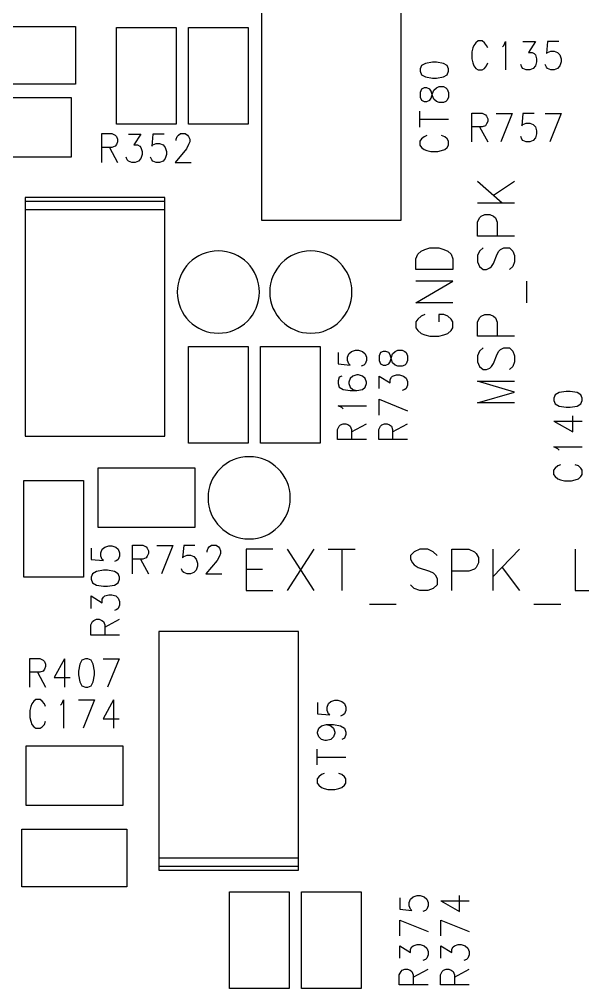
# Model space of a CAD drawing. Extents: x 295 to 953, y 10 to 290.
# Drawn here: x 606.4 to 628.99, y 162.67 to 201.53 of the extents above; entities that cross this region are included whole.
import ezdxf

# ---------------------------------------------------------------- set-up
doc = ezdxf.new("R2010")
doc.units = 0
doc.header["$LTSCALE"] = 5
doc.header["$MEASUREMENT"] = 0
doc.layers.add('13_C-SILK_GBR', color=7, linetype='CONTINUOUS')

msp = doc.modelspace()

# ---------------------------------------------------------------- linework, layer by layer
at = {"layer": '13_C-SILK_GBR'}
for p, q in [((616.11, 202.563), (616.11, 193.488)), ((621.72, 193.488), (621.72, 202.563)), ((604.436, 201.243), (608.644, 201.243)), ((608.644, 201.243), (608.644, 198.933)), ((610.294, 201.201), (612.686, 201.201)), ((610.294, 197.324), (610.294, 201.201)), ((612.686, 201.201), (612.686, 197.324)), ((613.181, 197.324), (613.181, 201.201)), ((613.181, 201.201), (615.574, 201.201)), ((615.574, 201.201), (615.574, 197.324)), ((624.715, 200.596), (624.631, 200.49)), ((624.797, 200.665), (624.715, 200.596)), ((624.969, 200.665), (624.797, 200.665)), ((625.053, 200.596), (624.969, 200.665)), ((625.142, 200.49), (625.053, 200.596)), ((625.83, 200.49), (625.906, 200.647)), ((625.906, 200.647), (625.906, 199.51)), ((626.601, 200.647), (627.099, 200.647)), ((627.099, 200.647), (626.825, 200.21)), ((627.583, 200.647), (627.538, 200.157)), ((628.036, 200.647), (627.583, 200.647)), ((624.586, 200.385), (624.548, 200.228)), ((624.548, 200.228), (624.548, 199.947)), ((624.631, 200.49), (624.586, 200.385)), ((625.187, 200.385), (625.142, 200.49)), ((625.779, 200.437), (625.83, 200.49)), ((626.825, 200.21), (626.965, 200.21)), ((626.965, 200.21), (627.055, 200.157)), ((627.055, 200.157), (627.099, 200.106)), ((627.538, 200.157), (627.583, 200.21)), ((627.583, 200.21), (627.716, 200.262)), ((627.716, 200.262), (627.851, 200.262)), ((627.851, 200.262), (627.992, 200.21)), ((627.992, 200.21), (628.081, 200.106)), ((622.69, 199.766), (622.532, 199.677)), ((622.971, 199.817), (622.69, 199.766)), ((623.128, 199.817), (622.971, 199.817)), ((623.408, 199.766), (623.128, 199.817)), ((623.565, 199.677), (623.408, 199.766)), ((624.548, 199.947), (624.586, 199.791)), ((624.586, 199.791), (624.631, 199.667)), ((625.142, 199.667), (625.187, 199.791)), ((627.099, 200.106), (627.15, 199.947)), ((627.15, 199.825), (627.099, 199.667)), ((627.15, 199.947), (627.15, 199.825)), ((628.081, 200.106), (628.132, 199.947)), ((628.132, 199.825), (628.081, 199.667)), ((628.132, 199.947), (628.132, 199.825)), ((622.532, 199.677), (622.481, 199.543)), ((622.481, 199.543), (622.481, 199.452)), ((622.481, 199.452), (622.532, 199.312)), ((623.618, 199.543), (623.565, 199.677)), ((623.565, 199.312), (623.618, 199.452)), ((623.618, 199.452), (623.618, 199.543)), ((624.631, 199.667), (624.715, 199.563)), ((624.715, 199.563), (624.797, 199.51)), ((624.797, 199.51), (624.969, 199.51)), ((624.969, 199.51), (625.053, 199.563)), ((625.053, 199.563), (625.142, 199.667)), ((626.556, 199.616), (626.512, 199.72)), ((626.601, 199.563), (626.556, 199.616)), ((626.734, 199.51), (626.601, 199.563)), ((626.876, 199.51), (626.734, 199.51)), ((627.01, 199.563), (626.876, 199.51)), ((627.099, 199.667), (627.01, 199.563)), ((627.538, 199.616), (627.493, 199.72)), ((627.583, 199.563), (627.538, 199.616)), ((627.716, 199.51), (627.583, 199.563)), ((627.851, 199.51), (627.716, 199.51)), ((627.992, 199.563), (627.851, 199.51)), ((628.081, 199.667), (627.992, 199.563)), ((622.532, 199.312), (622.69, 199.223)), ((622.69, 199.223), (622.971, 199.178)), ((622.971, 199.178), (623.128, 199.178)), ((623.128, 199.178), (623.408, 199.223)), ((623.408, 199.223), (623.565, 199.312)), ((608.644, 198.933), (604.436, 198.933)), ((622.532, 198.739), (622.481, 198.606)), ((622.481, 198.606), (622.481, 198.419)), ((622.637, 198.784), (622.532, 198.739)), ((622.743, 198.784), (622.637, 198.784)), ((622.865, 198.739), (622.743, 198.784)), ((622.918, 198.65), (622.865, 198.739)), ((622.971, 198.466), (622.918, 198.65)), ((622.971, 198.561), (623.022, 198.695)), ((623.022, 198.695), (623.128, 198.784)), ((623.128, 198.784), (623.233, 198.835)), ((623.233, 198.835), (623.408, 198.835)), ((623.408, 198.835), (623.512, 198.784)), ((623.512, 198.784), (623.565, 198.739)), ((623.565, 198.739), (623.618, 198.606)), ((623.618, 198.606), (623.618, 198.419)), ((604.601, 198.396), (608.479, 198.396)), ((608.479, 198.396), (608.479, 196.004)), ((622.481, 198.419), (622.532, 198.286)), ((622.532, 198.286), (622.637, 198.241)), ((622.637, 198.241), (622.743, 198.241)), ((622.743, 198.241), (622.865, 198.286)), ((622.865, 198.286), (622.918, 198.375)), ((622.918, 198.375), (622.971, 198.561)), ((623.022, 198.33), (622.971, 198.466)), ((623.128, 198.241), (623.022, 198.33)), ((623.233, 198.197), (623.128, 198.241)), ((623.408, 198.197), (623.233, 198.197)), ((623.512, 198.241), (623.408, 198.197)), ((623.565, 198.286), (623.512, 198.241)), ((623.618, 198.419), (623.565, 198.286)), ((622.463, 197.215), (622.463, 197.853)), ((622.463, 197.533), (623.618, 197.533)), ((624.548, 196.623), (624.548, 197.778)), ((624.548, 197.778), (624.957, 197.778)), ((624.957, 197.778), (625.091, 197.708)), ((625.091, 197.708), (625.136, 197.655)), ((625.136, 197.655), (625.187, 197.55)), ((625.187, 197.444), (625.136, 197.34)), ((625.187, 197.55), (625.187, 197.444)), ((625.53, 197.759), (626.168, 197.759)), ((626.168, 197.759), (625.708, 196.623)), ((626.601, 197.759), (626.556, 197.269)), ((627.055, 197.759), (626.601, 197.759)), ((627.493, 197.759), (628.132, 197.759)), ((628.132, 197.759), (627.672, 196.623)), ((612.686, 197.324), (610.294, 197.324)), ((615.574, 197.324), (613.181, 197.324)), ((624.957, 197.218), (624.548, 197.218)), ((624.862, 197.218), (625.187, 196.623)), ((625.091, 197.269), (624.957, 197.218)), ((625.136, 197.34), (625.091, 197.269)), ((626.556, 197.269), (626.601, 197.322)), ((626.601, 197.322), (626.734, 197.375)), ((626.734, 197.375), (626.87, 197.375)), ((626.87, 197.375), (627.01, 197.322)), ((627.01, 197.322), (627.099, 197.218)), ((627.099, 197.218), (627.15, 197.06)), ((627.15, 197.06), (627.15, 196.938)), ((609.698, 195.798), (609.698, 196.953)), ((609.698, 196.953), (610.107, 196.953)), ((610.107, 196.953), (610.241, 196.883)), ((610.241, 196.883), (610.286, 196.83)), ((610.286, 196.83), (610.337, 196.725)), ((610.337, 196.619), (610.286, 196.515)), ((610.337, 196.725), (610.337, 196.619)), ((610.769, 196.934), (611.267, 196.934)), ((611.267, 196.934), (610.993, 196.497)), ((611.751, 196.934), (611.706, 196.444)), ((612.205, 196.934), (611.751, 196.934)), ((612.688, 196.725), (612.733, 196.83)), ((612.688, 196.672), (612.688, 196.725)), ((612.733, 196.83), (612.777, 196.883)), ((612.777, 196.883), (612.866, 196.953)), ((612.866, 196.953), (613.053, 196.953)), ((613.053, 196.953), (613.142, 196.883)), ((613.142, 196.883), (613.186, 196.83)), ((613.186, 196.83), (613.231, 196.725)), ((613.231, 196.619), (613.186, 196.515)), ((613.231, 196.725), (613.231, 196.619)), ((622.532, 196.738), (622.463, 196.654)), ((622.463, 196.654), (622.463, 196.482)), ((622.637, 196.827), (622.532, 196.738)), ((622.743, 196.872), (622.637, 196.827)), ((623.461, 196.827), (623.337, 196.872)), ((623.565, 196.738), (623.461, 196.827)), ((623.618, 196.654), (623.565, 196.738)), ((623.618, 196.482), (623.618, 196.654)), ((626.556, 196.728), (626.512, 196.832)), ((626.601, 196.675), (626.556, 196.728)), ((626.734, 196.623), (626.601, 196.675)), ((626.87, 196.623), (626.734, 196.623)), ((627.01, 196.675), (626.87, 196.623)), ((627.099, 196.779), (627.01, 196.675)), ((627.15, 196.938), (627.099, 196.779)), ((610.107, 196.393), (609.698, 196.393)), ((610.012, 196.393), (610.337, 195.798)), ((610.241, 196.444), (610.107, 196.393)), ((610.286, 196.515), (610.241, 196.444)), ((610.993, 196.497), (611.134, 196.497)), ((611.134, 196.497), (611.223, 196.444)), ((611.223, 196.444), (611.267, 196.393)), ((611.267, 196.393), (611.318, 196.235)), ((611.318, 196.235), (611.318, 196.113)), ((611.706, 196.444), (611.751, 196.497)), ((611.751, 196.497), (611.884, 196.55)), ((611.884, 196.55), (612.02, 196.55)), ((612.02, 196.55), (612.16, 196.497)), ((612.16, 196.497), (612.249, 196.393)), ((612.249, 196.393), (612.3, 196.235)), ((612.3, 196.235), (612.3, 196.113)), ((613.097, 196.34), (612.643, 195.798)), ((613.186, 196.515), (613.097, 196.34)), ((622.463, 196.482), (622.532, 196.4)), ((622.532, 196.4), (622.637, 196.316)), ((622.637, 196.316), (622.743, 196.271)), ((622.743, 196.271), (622.9, 196.233)), ((622.9, 196.233), (623.18, 196.233)), ((623.18, 196.233), (623.337, 196.271)), ((623.337, 196.271), (623.461, 196.316)), ((623.461, 196.316), (623.565, 196.4)), ((623.565, 196.4), (623.618, 196.482)), ((608.479, 196.004), (604.601, 196.004)), ((610.724, 195.903), (610.68, 196.007)), ((610.769, 195.85), (610.724, 195.903)), ((610.903, 195.798), (610.769, 195.85)), ((611.178, 195.85), (611.045, 195.798)), ((611.267, 195.954), (611.178, 195.85)), ((611.318, 196.113), (611.267, 195.954)), ((611.706, 195.903), (611.662, 196.007)), ((611.751, 195.85), (611.706, 195.903)), ((611.884, 195.798), (611.751, 195.85)), ((612.16, 195.85), (612.02, 195.798)), ((612.249, 195.954), (612.16, 195.85)), ((612.3, 196.113), (612.249, 195.954)), ((611.045, 195.798), (610.903, 195.798)), ((612.02, 195.798), (611.884, 195.798)), ((612.643, 195.798), (613.282, 195.798)), ((624.773, 195.043), (625.763, 194.176)), ((625.424, 194.479), (626.258, 195.043)), ((612.233, 194.395), (606.623, 194.395)), ((606.623, 194.395), (606.623, 194.23)), ((612.233, 193.9), (612.233, 194.395)), ((612.233, 194.23), (612.233, 194.395)), ((612.233, 194.23), (606.623, 194.23)), ((606.623, 194.23), (606.623, 193.9)), ((612.233, 193.9), (606.623, 193.9)), ((606.623, 193.9), (606.623, 184.825)), ((612.233, 194.065), (612.233, 194.23)), ((612.233, 184.825), (612.233, 193.9)), ((624.773, 194.176), (626.258, 194.176)), ((624.773, 193.395), (624.863, 193.577)), ((624.863, 193.577), (624.929, 193.638)), ((624.929, 193.638), (625.065, 193.707)), ((625.065, 193.707), (625.268, 193.707)), ((625.268, 193.707), (625.424, 193.638)), ((625.424, 193.638), (625.492, 193.577)), ((625.492, 193.577), (625.56, 193.395)), ((616.11, 193.488), (621.72, 193.488)), ((624.773, 192.839), (624.773, 193.395)), ((625.56, 193.395), (625.56, 192.839)), ((626.258, 192.839), (624.773, 192.839)), ((622.657, 192.301), (622.86, 192.37)), ((622.86, 192.37), (623.22, 192.37)), ((623.22, 192.37), (623.423, 192.301)), ((624.997, 192.37), (624.863, 192.24)), ((625.695, 192.301), (625.83, 192.37)), ((625.83, 192.37), (626.055, 192.37)), ((626.055, 192.37), (626.19, 192.24)), ((622.298, 191.937), (622.388, 192.12)), ((622.388, 192.12), (622.522, 192.24)), ((622.522, 192.24), (622.657, 192.301)), ((623.423, 192.301), (623.58, 192.24)), ((623.58, 192.24), (623.715, 192.12)), ((623.715, 192.12), (623.783, 191.937)), ((624.863, 192.24), (624.773, 192.059)), ((624.773, 192.059), (624.773, 191.806)), ((625.424, 191.745), (625.56, 192.12)), ((625.56, 192.12), (625.627, 192.24)), ((625.627, 192.24), (625.695, 192.301)), ((626.19, 192.24), (626.258, 192.059)), ((626.258, 192.059), (626.258, 191.806)), ((622.298, 191.503), (622.298, 191.937)), ((623.783, 191.937), (623.783, 191.503)), ((624.773, 191.806), (624.863, 191.623)), ((624.863, 191.623), (624.997, 191.503)), ((625.268, 191.564), (625.335, 191.623)), ((625.335, 191.623), (625.424, 191.745)), ((626.19, 191.623), (626.055, 191.503)), ((626.258, 191.806), (626.19, 191.623)), ((623.783, 191.503), (622.298, 191.503)), ((624.997, 191.503), (625.132, 191.503)), ((625.132, 191.503), (625.268, 191.564)), ((622.298, 190.166), (623.783, 191.034)), ((623.783, 191.034), (622.298, 191.034)), ((626.753, 190.166), (626.753, 191.034)), ((623.783, 190.166), (622.298, 190.166)), ((622.522, 189.636), (622.388, 189.516)), ((622.657, 189.697), (622.522, 189.636)), ((623.423, 189.697), (623.22, 189.697)), ((623.22, 189.697), (623.22, 189.402)), ((623.58, 189.636), (623.423, 189.697)), ((623.715, 189.516), (623.58, 189.636)), ((624.863, 189.567), (624.929, 189.628)), ((624.929, 189.628), (625.065, 189.697)), ((625.065, 189.697), (625.268, 189.697)), ((625.268, 189.697), (625.424, 189.628)), ((625.424, 189.628), (625.492, 189.567)), ((622.388, 189.516), (622.298, 189.402)), ((622.298, 189.402), (622.298, 189.168)), ((623.783, 189.402), (623.715, 189.516)), ((623.783, 189.168), (623.783, 189.402)), ((624.773, 189.386), (624.863, 189.567)), ((624.773, 188.83), (624.773, 189.386)), ((625.492, 189.567), (625.56, 189.386)), ((625.56, 189.386), (625.56, 188.83)), ((622.298, 189.168), (622.388, 189.056)), ((622.388, 189.056), (622.522, 188.942)), ((622.522, 188.942), (622.657, 188.881)), ((622.657, 188.881), (622.86, 188.83)), ((623.22, 188.83), (623.423, 188.881)), ((623.423, 188.881), (623.58, 188.942)), ((623.58, 188.942), (623.715, 189.056)), ((623.715, 189.056), (623.783, 189.168)), ((622.86, 188.83), (623.22, 188.83)), ((626.258, 188.83), (624.773, 188.83)), ((613.181, 184.536), (613.181, 188.414)), ((613.181, 188.414), (615.574, 188.414)), ((615.574, 188.414), (615.574, 184.536)), ((616.069, 188.414), (618.461, 188.414)), ((616.069, 184.536), (616.069, 188.414)), ((618.461, 188.414), (618.461, 184.536)), ((619.181, 188.171), (619.181, 187.717)), ((619.565, 187.986), (619.618, 188.127)), ((619.618, 188.127), (619.722, 188.216)), ((619.722, 188.216), (619.88, 188.267)), ((619.88, 188.267), (620.002, 188.267)), ((620.002, 188.267), (620.161, 188.216)), ((620.161, 188.216), (620.265, 188.127)), ((620.265, 188.127), (620.318, 187.986)), ((620.882, 188.171), (620.831, 188.038)), ((620.987, 188.216), (620.882, 188.171)), ((621.093, 188.216), (620.987, 188.216)), ((621.215, 188.171), (621.093, 188.216)), ((621.268, 188.082), (621.215, 188.171)), ((621.321, 187.897), (621.268, 188.082)), ((621.321, 187.993), (621.372, 188.127)), ((621.372, 188.127), (621.478, 188.216)), ((621.478, 188.216), (621.583, 188.267)), ((621.583, 188.267), (621.758, 188.267)), ((621.758, 188.267), (621.862, 188.216)), ((621.862, 188.216), (621.915, 188.171)), ((621.915, 188.171), (621.968, 188.038)), ((624.863, 188.231), (624.773, 188.049)), ((624.997, 188.361), (624.863, 188.231)), ((625.424, 187.736), (625.56, 188.11)), ((625.56, 188.11), (625.627, 188.231)), ((625.627, 188.231), (625.695, 188.292)), ((625.695, 188.292), (625.83, 188.361)), ((625.83, 188.361), (626.055, 188.361)), ((626.055, 188.361), (626.19, 188.231)), ((626.19, 188.231), (626.258, 188.049)), ((619.181, 187.717), (619.671, 187.673)), ((619.565, 187.851), (619.565, 187.986)), ((619.618, 187.717), (619.565, 187.851)), ((619.671, 187.673), (619.618, 187.717)), ((620.265, 187.717), (620.212, 187.673)), ((620.318, 187.851), (620.265, 187.717)), ((620.318, 187.986), (620.318, 187.851)), ((620.831, 188.038), (620.831, 187.851)), ((620.831, 187.851), (620.882, 187.717)), ((620.882, 187.717), (620.987, 187.673)), ((621.093, 187.673), (621.215, 187.717)), ((621.215, 187.717), (621.268, 187.807)), ((621.268, 187.807), (621.321, 187.993)), ((621.372, 187.762), (621.321, 187.897)), ((621.478, 187.673), (621.372, 187.762)), ((621.915, 187.717), (621.862, 187.673)), ((621.968, 187.851), (621.915, 187.717)), ((621.968, 188.038), (621.968, 187.851)), ((624.773, 188.049), (624.773, 187.797)), ((624.773, 187.797), (624.863, 187.614)), ((625.335, 187.614), (625.424, 187.736)), ((626.258, 187.797), (626.19, 187.614)), ((626.258, 188.049), (626.258, 187.797)), ((620.212, 187.673), (620.108, 187.628)), ((620.987, 187.673), (621.093, 187.673)), ((621.583, 187.628), (621.478, 187.673)), ((621.758, 187.628), (621.583, 187.628)), ((621.862, 187.673), (621.758, 187.628)), ((624.863, 187.614), (624.997, 187.493)), ((624.997, 187.493), (625.132, 187.493)), ((625.132, 187.493), (625.268, 187.554)), ((625.268, 187.554), (625.335, 187.614)), ((626.19, 187.614), (626.055, 187.493)), ((619.232, 187.183), (619.181, 187.036)), ((619.181, 187.036), (619.181, 186.94)), ((619.181, 186.94), (619.232, 186.793)), ((619.337, 187.234), (619.232, 187.183)), ((619.671, 187.132), (619.618, 186.985)), ((619.618, 186.985), (619.618, 186.94)), ((619.618, 186.94), (619.671, 186.793)), ((619.775, 187.234), (619.671, 187.132)), ((619.933, 187.285), (619.775, 187.234)), ((620.002, 187.285), (619.933, 187.285)), ((620.161, 187.234), (620.002, 187.285)), ((620.265, 187.132), (620.161, 187.234)), ((620.318, 186.985), (620.265, 187.132)), ((620.265, 186.793), (620.318, 186.94)), ((620.318, 186.94), (620.318, 186.985)), ((620.831, 186.736), (620.831, 187.234)), ((620.831, 187.234), (621.268, 186.96)), ((621.268, 187.1), (621.321, 187.189)), ((621.268, 186.96), (621.268, 187.1)), ((621.321, 187.189), (621.372, 187.234)), ((621.372, 187.234), (621.53, 187.285)), ((621.53, 187.285), (621.652, 187.285)), ((621.652, 187.285), (621.811, 187.234)), ((621.811, 187.234), (621.915, 187.145)), ((621.915, 187.145), (621.968, 187.011)), ((621.968, 187.011), (621.968, 186.869)), ((626.258, 186.591), (624.773, 187.024)), ((624.773, 187.024), (626.258, 187.024)), ((619.232, 186.793), (619.39, 186.691)), ((619.39, 186.691), (619.671, 186.647)), ((619.671, 186.793), (619.775, 186.691)), ((619.671, 186.647), (619.933, 186.647)), ((619.775, 186.691), (619.933, 186.647)), ((619.933, 186.647), (620.161, 186.691)), ((620.161, 186.691), (620.265, 186.793)), ((621.862, 186.691), (621.758, 186.647)), ((621.915, 186.736), (621.862, 186.691)), ((621.968, 186.869), (621.915, 186.736)), ((624.773, 186.157), (626.258, 186.591)), ((628.053, 186.566), (627.894, 186.477)), ((628.333, 186.617), (628.053, 186.566)), ((628.49, 186.617), (628.333, 186.617)), ((628.771, 186.566), (628.49, 186.617)), ((628.927, 186.477), (628.771, 186.566)), ((620.831, 185.665), (620.831, 186.303)), ((620.831, 186.303), (621.968, 185.843)), ((626.258, 186.157), (624.773, 186.157)), ((627.894, 186.477), (627.843, 186.343)), ((627.843, 186.343), (627.843, 186.252)), ((627.843, 186.252), (627.894, 186.112)), ((628.98, 186.343), (628.927, 186.477)), ((628.927, 186.112), (628.98, 186.252)), ((628.98, 186.252), (628.98, 186.343)), ((619.337, 185.965), (619.181, 186.041)), ((619.181, 186.041), (620.318, 186.041)), ((619.39, 185.914), (619.337, 185.965)), ((627.894, 186.112), (628.053, 186.023)), ((628.053, 186.023), (628.333, 185.978)), ((628.333, 185.978), (628.49, 185.978)), ((628.49, 185.978), (628.771, 186.023)), ((628.771, 186.023), (628.927, 186.112)), ((627.843, 185.417), (628.596, 184.997)), ((627.843, 185.417), (628.98, 185.417)), ((628.596, 184.997), (628.596, 185.635)), ((619.163, 185.092), (619.232, 185.226)), ((619.163, 184.683), (619.163, 185.092)), ((619.232, 185.226), (619.285, 185.271)), ((619.285, 185.271), (619.39, 185.322)), ((619.39, 185.322), (619.496, 185.322)), ((619.496, 185.322), (619.6, 185.271)), ((619.6, 185.271), (619.671, 185.226)), ((619.671, 185.226), (619.722, 185.092)), ((619.722, 184.997), (620.318, 185.322)), ((619.722, 185.092), (619.722, 184.683)), ((620.813, 185.092), (620.882, 185.226)), ((620.813, 184.683), (620.813, 185.092)), ((620.882, 185.226), (620.935, 185.271)), ((620.935, 185.271), (621.04, 185.322)), ((621.04, 185.322), (621.146, 185.322)), ((621.146, 185.322), (621.25, 185.271)), ((621.25, 185.271), (621.321, 185.226)), ((621.321, 185.226), (621.372, 185.092)), ((621.372, 184.997), (621.968, 185.322)), ((621.372, 185.092), (621.372, 184.683)), ((606.623, 184.825), (612.233, 184.825)), ((620.318, 184.683), (619.163, 184.683)), ((621.968, 184.683), (620.813, 184.683)), ((615.574, 184.536), (613.181, 184.536)), ((618.461, 184.536), (616.069, 184.536)), ((628, 184.315), (627.843, 184.391)), ((627.843, 184.391), (628.98, 184.391)), ((628.053, 184.264), (628, 184.315)), ((609.551, 181.154), (609.551, 183.546)), ((609.551, 183.546), (613.429, 183.546)), ((613.429, 183.546), (613.429, 181.154)), ((627.894, 183.538), (627.825, 183.454)), ((627.825, 183.454), (627.825, 183.282)), ((628, 183.627), (627.894, 183.538)), ((628.106, 183.672), (628, 183.627)), ((628.823, 183.627), (628.7, 183.672)), ((628.927, 183.538), (628.823, 183.627)), ((628.98, 183.454), (628.927, 183.538)), ((628.98, 183.282), (628.98, 183.454)), ((606.581, 183.051), (608.974, 183.051)), ((606.581, 179.174), (606.581, 183.051)), ((608.974, 183.051), (608.974, 179.174)), ((627.825, 183.282), (627.894, 183.2)), ((627.894, 183.2), (628, 183.116)), ((628, 183.116), (628.106, 183.071)), ((628.106, 183.071), (628.262, 183.033)), ((628.262, 183.033), (628.543, 183.033)), ((628.543, 183.033), (628.7, 183.071)), ((628.7, 183.071), (628.823, 183.116)), ((628.823, 183.116), (628.927, 183.2)), ((628.927, 183.2), (628.98, 183.282)), ((613.429, 181.154), (609.551, 181.154)), ((609.281, 180.334), (609.281, 179.88)), ((609.718, 180.289), (609.822, 180.378)), ((609.822, 180.378), (609.98, 180.429)), ((609.98, 180.429), (610.102, 180.429)), ((610.102, 180.429), (610.261, 180.378)), ((610.261, 180.378), (610.365, 180.289)), ((610.936, 179.298), (610.936, 180.453)), ((610.936, 180.453), (611.345, 180.453)), ((611.345, 180.453), (611.479, 180.383)), ((611.479, 180.383), (611.523, 180.33)), ((611.523, 180.33), (611.574, 180.225)), ((611.917, 180.434), (612.556, 180.434)), ((612.556, 180.434), (612.096, 179.298)), ((612.988, 180.434), (612.944, 179.944)), ((613.442, 180.434), (612.988, 180.434)), ((613.925, 180.225), (613.97, 180.33)), ((613.97, 180.33), (614.015, 180.383)), ((614.015, 180.383), (614.104, 180.453)), ((614.104, 180.453), (614.29, 180.453)), ((614.29, 180.453), (614.379, 180.383)), ((614.379, 180.383), (614.424, 180.33)), ((614.424, 180.33), (614.468, 180.225)), ((609.665, 180.149), (609.718, 180.289)), ((609.665, 180.014), (609.665, 180.149)), ((609.718, 179.88), (609.665, 180.014)), ((610.365, 180.289), (610.418, 180.149)), ((610.418, 180.014), (610.365, 179.88)), ((610.418, 180.149), (610.418, 180.014)), ((611.479, 179.944), (611.345, 179.893)), ((611.523, 180.015), (611.479, 179.944)), ((611.574, 180.119), (611.523, 180.015)), ((611.574, 180.225), (611.574, 180.119)), ((612.944, 179.944), (612.988, 179.997)), ((612.988, 179.997), (613.122, 180.05)), ((613.122, 180.05), (613.257, 180.05)), ((613.257, 180.05), (613.397, 179.997)), ((613.397, 179.997), (613.487, 179.893)), ((613.925, 180.172), (613.925, 180.225)), ((614.424, 180.015), (614.335, 179.84)), ((614.468, 180.119), (614.424, 180.015)), ((614.468, 180.225), (614.468, 180.119)), ((616.564, 180.288), (615.491, 180.288)), ((615.491, 180.288), (615.491, 178.638)), ((617.141, 180.288), (618.214, 178.638)), ((618.214, 180.288), (617.141, 178.638)), ((618.791, 180.288), (619.864, 180.288)), ((619.328, 180.288), (619.328, 178.638)), ((622.241, 180.187), (622.091, 180.037)), ((622.091, 180.037), (622.091, 179.888)), ((622.468, 180.288), (622.241, 180.187)), ((622.778, 180.288), (622.468, 180.288)), ((623.004, 180.187), (622.778, 180.288)), ((623.164, 180.037), (623.004, 180.187)), ((623.741, 178.638), (623.741, 180.288)), ((623.741, 180.288), (624.428, 180.288)), ((624.428, 180.288), (624.654, 180.187)), ((624.654, 180.187), (624.728, 180.113)), ((624.728, 180.113), (624.814, 179.962)), ((624.814, 179.962), (624.814, 179.738)), ((625.391, 180.288), (625.391, 178.638)), ((626.464, 180.288), (625.391, 179.187)), ((628.691, 180.288), (628.691, 178.638)), ((609.281, 179.88), (609.771, 179.835)), ((609.771, 179.835), (609.718, 179.88)), ((610.312, 179.835), (610.208, 179.791)), ((610.365, 179.88), (610.312, 179.835)), ((611.345, 179.893), (610.936, 179.893)), ((611.249, 179.893), (611.574, 179.298)), ((613.487, 179.893), (613.538, 179.735)), ((613.538, 179.613), (613.487, 179.454)), ((613.538, 179.735), (613.538, 179.613)), ((614.335, 179.84), (613.881, 179.298)), ((622.091, 179.888), (622.167, 179.738)), ((622.167, 179.738), (622.241, 179.662)), ((622.241, 179.662), (622.392, 179.563)), ((622.392, 179.563), (622.854, 179.413)), ((624.728, 179.563), (624.654, 179.487)), ((624.814, 179.738), (624.728, 179.563)), ((625.768, 179.563), (626.464, 178.638)), ((608.974, 179.174), (606.581, 179.174)), ((609.332, 179.307), (609.281, 179.174)), ((609.281, 179.174), (609.281, 179.083)), ((609.49, 179.397), (609.332, 179.307)), ((609.771, 179.448), (609.49, 179.397)), ((609.928, 179.448), (609.771, 179.448)), ((610.208, 179.397), (609.928, 179.448)), ((610.365, 179.307), (610.208, 179.397)), ((610.418, 179.174), (610.365, 179.307)), ((610.418, 179.083), (610.418, 179.174)), ((612.944, 179.403), (612.899, 179.507)), ((612.988, 179.35), (612.944, 179.403)), ((613.122, 179.298), (612.988, 179.35)), ((613.257, 179.298), (613.122, 179.298)), ((613.397, 179.35), (613.257, 179.298)), ((613.487, 179.454), (613.397, 179.35)), ((613.881, 179.298), (614.519, 179.298)), ((615.491, 179.487), (616.146, 179.487)), ((622.854, 179.413), (623.004, 179.337)), ((623.004, 179.337), (623.078, 179.263)), ((623.078, 179.263), (623.164, 179.113)), ((624.428, 179.413), (623.741, 179.413)), ((624.654, 179.487), (624.428, 179.413)), ((609.281, 179.083), (609.332, 178.943)), ((609.332, 178.943), (609.49, 178.854)), ((609.49, 178.854), (609.771, 178.809)), ((609.771, 178.809), (609.928, 178.809)), ((609.928, 178.809), (610.208, 178.854)), ((610.208, 178.854), (610.365, 178.943)), ((610.365, 178.943), (610.418, 179.083)), ((622.241, 178.712), (622.091, 178.862)), ((623.164, 178.862), (623.004, 178.712)), ((623.164, 179.113), (623.164, 178.862)), ((609.281, 177.916), (609.281, 178.415)), ((609.281, 178.415), (609.718, 178.141)), ((609.718, 178.281), (609.771, 178.37)), ((609.771, 178.37), (609.822, 178.415)), ((609.822, 178.415), (609.98, 178.466)), ((609.98, 178.466), (610.102, 178.466)), ((610.102, 178.466), (610.261, 178.415)), ((610.261, 178.415), (610.365, 178.326)), ((615.491, 178.638), (616.564, 178.638)), ((622.468, 178.638), (622.241, 178.712)), ((622.778, 178.638), (622.468, 178.638)), ((623.004, 178.712), (622.778, 178.638)), ((628.691, 178.638), (629.764, 178.638)), ((609.718, 178.141), (609.718, 178.281)), ((610.365, 178.326), (610.418, 178.192)), ((610.418, 178.05), (610.365, 177.916)), ((610.418, 178.192), (610.418, 178.05)), ((620.441, 178.088), (621.514, 178.088)), ((627.041, 178.088), (628.114, 178.088)), ((610.312, 177.872), (610.208, 177.827)), ((610.365, 177.916), (610.312, 177.872)), ((609.263, 177.255), (609.332, 177.388)), ((609.263, 176.846), (609.263, 177.255)), ((609.332, 177.388), (609.385, 177.433)), ((609.385, 177.433), (609.49, 177.484)), ((609.49, 177.484), (609.596, 177.484)), ((609.596, 177.484), (609.7, 177.433)), ((609.7, 177.433), (609.771, 177.388)), ((609.771, 177.388), (609.822, 177.255)), ((609.822, 177.159), (610.418, 177.484)), ((609.822, 177.255), (609.822, 176.846)), ((610.418, 176.846), (609.263, 176.846)), ((617.595, 176.988), (611.985, 176.988)), ((611.985, 176.988), (611.985, 167.913)), ((617.595, 167.913), (617.595, 176.988)), ((606.811, 174.76), (606.811, 175.915)), ((606.811, 175.915), (607.22, 175.915)), ((607.22, 175.915), (607.354, 175.846)), ((607.354, 175.846), (607.398, 175.793)), ((607.398, 175.793), (607.449, 175.687)), ((607.449, 175.687), (607.449, 175.582)), ((608.213, 175.897), (607.792, 175.144)), ((608.213, 175.897), (608.213, 174.76)), ((608.819, 175.687), (608.774, 175.407)), ((608.908, 175.846), (608.819, 175.687)), ((609.048, 175.897), (608.908, 175.846)), ((609.139, 175.897), (609.048, 175.897)), ((609.272, 175.846), (609.139, 175.897)), ((609.362, 175.687), (609.272, 175.846)), ((609.413, 175.407), (609.362, 175.687)), ((609.756, 175.897), (610.394, 175.897)), ((610.394, 175.897), (609.934, 174.76)), ((607.22, 175.356), (606.811, 175.356)), ((607.124, 175.356), (607.449, 174.76)), ((607.354, 175.407), (607.22, 175.356)), ((607.398, 175.478), (607.354, 175.407)), ((607.449, 175.582), (607.398, 175.478)), ((608.774, 175.407), (608.774, 175.25)), ((608.774, 175.25), (608.819, 174.97)), ((609.362, 174.97), (609.413, 175.25)), ((609.413, 175.25), (609.413, 175.407)), ((607.792, 175.144), (608.431, 175.144)), ((608.819, 174.97), (608.908, 174.813)), ((609.272, 174.813), (609.362, 174.97)), ((608.908, 174.813), (609.048, 174.76)), ((609.048, 174.76), (609.139, 174.76)), ((609.139, 174.76), (609.272, 174.813)), ((606.893, 174.09), (606.849, 173.985)), ((606.977, 174.196), (606.893, 174.09)), ((607.06, 174.265), (606.977, 174.196)), ((607.231, 174.265), (607.06, 174.265)), ((607.316, 174.196), (607.231, 174.265)), ((607.405, 174.09), (607.316, 174.196)), ((607.449, 173.985), (607.405, 174.09)), ((608.042, 174.037), (608.093, 174.09)), ((608.093, 174.09), (608.169, 174.247)), ((608.169, 174.247), (608.169, 173.11)), ((608.774, 174.247), (609.413, 174.247)), ((609.413, 174.247), (608.952, 173.11)), ((610.177, 174.247), (609.756, 173.494)), ((610.177, 174.247), (610.177, 173.11)), ((618.356, 174.146), (618.356, 173.692)), ((618.74, 173.961), (618.793, 174.102)), ((618.793, 174.102), (618.897, 174.191)), ((618.897, 174.191), (619.055, 174.242)), ((619.055, 174.242), (619.177, 174.242)), ((619.177, 174.242), (619.336, 174.191)), ((619.336, 174.191), (619.44, 174.102)), ((619.44, 174.102), (619.493, 173.961)), ((606.849, 173.985), (606.811, 173.828)), ((606.811, 173.828), (606.811, 173.547)), ((618.74, 173.826), (618.74, 173.961)), ((618.793, 173.692), (618.74, 173.826)), ((619.493, 173.826), (619.44, 173.692)), ((619.493, 173.961), (619.493, 173.826)), ((606.811, 173.547), (606.849, 173.391)), ((606.849, 173.391), (606.893, 173.267)), ((607.405, 173.267), (607.449, 173.391)), ((609.756, 173.494), (610.394, 173.494)), ((618.356, 173.692), (618.846, 173.648)), ((618.846, 173.648), (618.793, 173.692)), ((619.387, 173.648), (619.283, 173.603)), ((619.44, 173.692), (619.387, 173.648)), ((606.893, 173.267), (606.977, 173.163)), ((606.977, 173.163), (607.06, 173.11)), ((607.06, 173.11), (607.231, 173.11)), ((607.231, 173.11), (607.316, 173.163)), ((607.316, 173.163), (607.405, 173.267)), ((618.356, 172.96), (618.407, 173.113)), ((618.356, 172.915), (618.356, 172.96)), ((618.407, 173.113), (618.512, 173.209)), ((618.512, 173.209), (618.722, 173.26)), ((618.722, 173.26), (618.897, 173.209)), ((618.722, 173.26), (619.003, 173.26)), ((618.897, 173.209), (619.003, 173.113)), ((619.003, 173.26), (619.283, 173.209)), ((619.003, 173.113), (619.055, 172.96)), ((619.055, 172.96), (619.055, 172.915)), ((619.283, 173.209), (619.44, 173.113)), ((619.44, 173.113), (619.493, 172.96)), ((619.493, 172.96), (619.493, 172.864)), ((618.407, 172.768), (618.356, 172.915)), ((618.512, 172.666), (618.407, 172.768)), ((618.671, 172.622), (618.512, 172.666)), ((618.722, 172.622), (618.671, 172.622)), ((618.897, 172.666), (618.722, 172.622)), ((619.003, 172.768), (618.897, 172.666)), ((619.055, 172.915), (619.003, 172.768)), ((619.44, 172.717), (619.336, 172.666)), ((619.493, 172.864), (619.44, 172.717)), ((606.664, 170.016), (606.664, 172.409)), ((606.664, 172.409), (610.541, 172.409)), ((610.541, 172.409), (610.541, 170.016)), ((618.338, 171.64), (618.338, 172.278)), ((618.338, 171.958), (619.493, 171.958)), ((618.407, 171.163), (618.338, 171.079)), ((618.338, 171.079), (618.338, 170.907)), ((618.512, 171.252), (618.407, 171.163)), ((618.618, 171.297), (618.512, 171.252)), ((619.336, 171.252), (619.212, 171.297)), ((619.44, 171.163), (619.336, 171.252)), ((619.493, 171.079), (619.44, 171.163)), ((619.493, 170.907), (619.493, 171.079)), ((618.338, 170.907), (618.407, 170.825)), ((618.407, 170.825), (618.512, 170.741)), ((618.512, 170.741), (618.618, 170.696)), ((618.618, 170.696), (618.775, 170.658)), ((618.775, 170.658), (619.055, 170.658)), ((619.055, 170.658), (619.212, 170.696)), ((619.212, 170.696), (619.336, 170.741)), ((619.336, 170.741), (619.44, 170.825)), ((619.44, 170.825), (619.493, 170.907)), ((610.541, 170.016), (606.664, 170.016)), ((606.499, 166.758), (606.499, 169.068)), ((606.499, 169.068), (610.706, 169.068)), ((610.706, 169.068), (610.706, 166.758)), ((611.985, 167.913), (617.595, 167.913)), ((611.985, 167.913), (611.985, 167.418)), ((617.595, 167.583), (617.595, 167.913)), ((611.985, 167.748), (611.985, 167.583)), ((611.985, 167.583), (617.595, 167.583)), ((611.985, 167.583), (611.985, 167.418)), ((617.595, 167.418), (617.595, 167.583)), ((611.985, 167.418), (617.595, 167.418)), ((610.706, 166.758), (606.499, 166.758)), ((614.831, 166.551), (617.224, 166.551)), ((614.831, 162.674), (614.831, 166.551)), ((617.224, 166.551), (617.224, 162.674)), ((617.719, 162.674), (617.719, 166.551)), ((617.719, 166.551), (620.111, 166.551)), ((620.111, 166.551), (620.111, 162.674)), ((622.093, 166.264), (622.197, 166.353)), ((622.197, 166.353), (622.355, 166.404)), ((622.355, 166.404), (622.477, 166.404)), ((622.477, 166.404), (622.636, 166.353)), ((622.636, 166.353), (622.74, 166.264)), ((624.058, 165.766), (624.058, 166.404)), ((621.656, 166.309), (621.656, 165.855)), ((622.04, 166.124), (622.093, 166.264)), ((622.04, 165.989), (622.04, 166.124)), ((622.093, 165.855), (622.04, 165.989)), ((622.74, 166.264), (622.793, 166.124)), ((622.793, 165.989), (622.74, 165.855)), ((622.793, 166.124), (622.793, 165.989)), ((623.306, 166.187), (624.058, 165.766)), ((623.306, 166.187), (624.443, 166.187)), ((621.656, 165.855), (622.146, 165.81)), ((622.146, 165.81), (622.093, 165.855)), ((622.687, 165.81), (622.583, 165.766)), ((622.74, 165.855), (622.687, 165.81)), ((621.656, 164.784), (621.656, 165.423)), ((621.656, 165.423), (622.793, 164.962)), ((623.306, 164.784), (623.306, 165.423)), ((623.306, 165.423), (624.443, 164.962)), ((621.656, 163.891), (621.656, 164.39)), ((621.656, 164.39), (622.093, 164.116)), ((622.146, 164.345), (622.197, 164.39)), ((622.197, 164.39), (622.355, 164.441)), ((622.355, 164.441), (622.477, 164.441)), ((622.477, 164.441), (622.636, 164.39)), ((622.636, 164.39), (622.74, 164.301)), ((623.306, 163.891), (623.306, 164.39)), ((623.306, 164.39), (623.743, 164.116)), ((623.796, 164.345), (623.847, 164.39)), ((623.847, 164.39), (624.005, 164.441)), ((624.005, 164.441), (624.127, 164.441)), ((624.127, 164.441), (624.286, 164.39)), ((624.286, 164.39), (624.39, 164.301)), ((622.093, 164.256), (622.146, 164.345)), ((622.093, 164.116), (622.093, 164.256)), ((622.74, 164.301), (622.793, 164.167)), ((622.793, 164.025), (622.74, 163.891)), ((622.793, 164.167), (622.793, 164.025)), ((623.743, 164.256), (623.796, 164.345)), ((623.743, 164.116), (623.743, 164.256)), ((624.39, 164.301), (624.443, 164.167)), ((624.443, 164.025), (624.39, 163.891)), ((624.443, 164.167), (624.443, 164.025)), ((622.687, 163.847), (622.583, 163.802)), ((622.74, 163.891), (622.687, 163.847)), ((624.337, 163.847), (624.233, 163.802)), ((624.39, 163.891), (624.337, 163.847)), ((621.638, 163.23), (621.707, 163.363)), ((621.638, 162.821), (621.638, 163.23)), ((621.707, 163.363), (621.76, 163.408)), ((621.76, 163.408), (621.865, 163.459)), ((621.865, 163.459), (621.971, 163.459)), ((621.971, 163.459), (622.075, 163.408)), ((622.075, 163.408), (622.146, 163.363)), ((622.146, 163.363), (622.197, 163.23)), ((622.197, 163.134), (622.793, 163.459)), ((622.197, 163.23), (622.197, 162.821)), ((623.288, 163.23), (623.357, 163.363)), ((623.288, 162.821), (623.288, 163.23)), ((623.357, 163.363), (623.41, 163.408)), ((623.41, 163.408), (623.515, 163.459)), ((623.515, 163.459), (623.621, 163.459)), ((623.621, 163.459), (623.725, 163.408)), ((623.725, 163.408), (623.796, 163.363)), ((623.796, 163.363), (623.847, 163.23)), ((623.847, 163.134), (624.443, 163.459)), ((623.847, 163.23), (623.847, 162.821)), ((622.793, 162.821), (621.638, 162.821)), ((624.443, 162.821), (623.288, 162.821)), ((617.224, 162.674), (614.831, 162.674)), ((620.111, 162.674), (617.719, 162.674))]:
    msp.add_line(p, q, dxfattribs=at)
for centre, start, end in [((614.378, 190.6), 0, 180), ((618.09, 190.6), 0, 180), ((614.378, 190.6), 180, 0), ((618.09, 190.6), 180, 0), ((615.615, 182.35), 0, 180), ((615.615, 182.35), 180, 0)]:
    msp.add_arc(centre, 1.65, start, end, dxfattribs=at)

doc.saveas('drawing.dxf')
